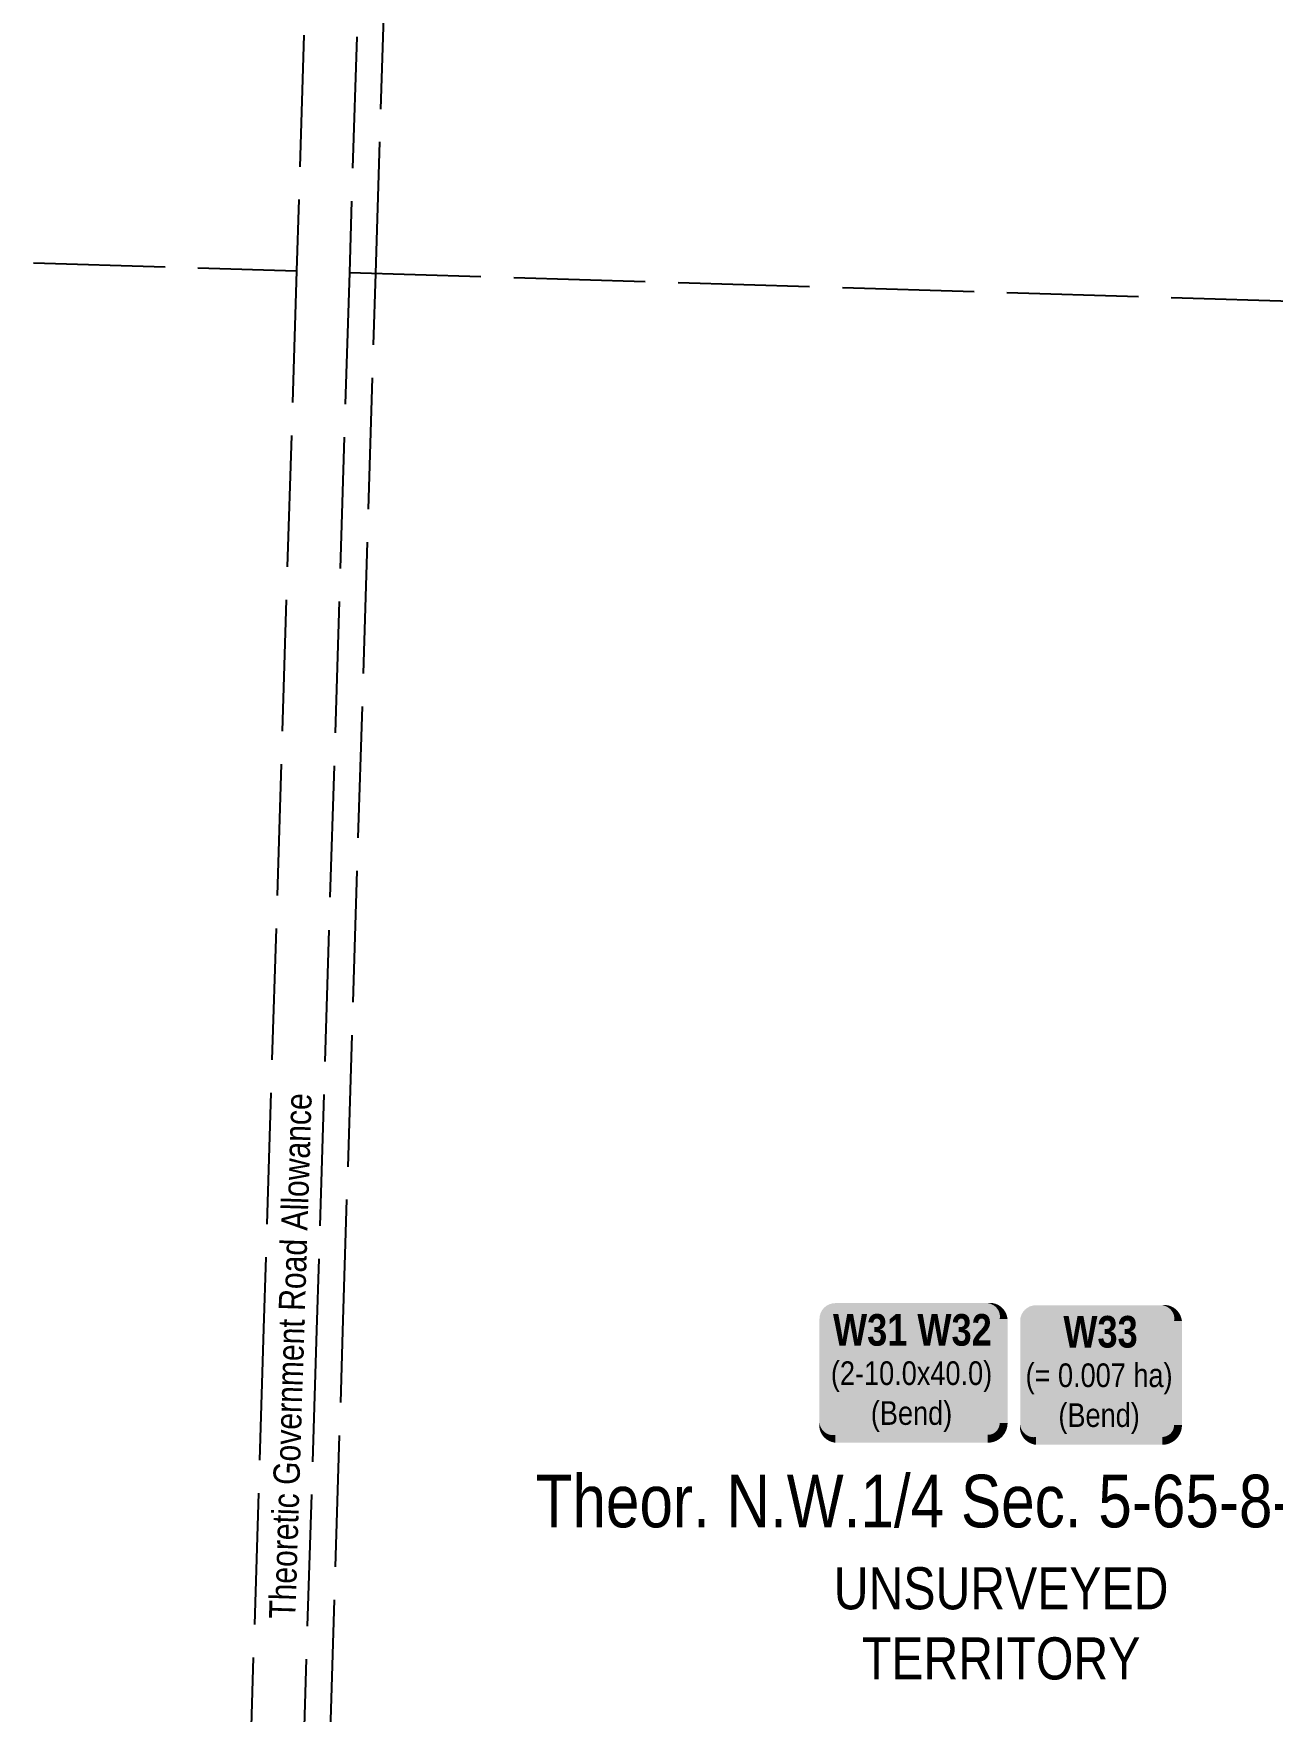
# Model space of a CAD drawing. Extents: x 355004 to 366534, y 6048595 to 6058688.
# Drawn here: x 358846 to 359317, y 6052312 to 6052950 of the extents above; entities that cross this region are included whole.
import ezdxf
from ezdxf.enums import TextEntityAlignment as Align

# ---------------------------------------------------------------- set-up
doc = ezdxf.new("R2010")
doc.units = 0
doc.header["$LTSCALE"] = 5
doc.linetypes.add('foc-UNSURVEYED', pattern=[12.5, 10, -2.5])
for name, color, linetype in [('C-SYMBOL', 7, 'Continuous'), ('L-ROAD-T', 7, 'Continuous'), ('L-UNS-T', 3, 'Continuous'), ('L-USEC', 7, 'foc-UNSURVEYED'), ('P-TEMP-BLOCKS', 250, 'Continuous')]:
    doc.layers.add(name, color=color, linetype=linetype)
doc.styles.add('175L', font='ARIALN.TTF', dxfattribs={"height": 20})
doc.styles.add('80', font='ARIALN.TTF', dxfattribs={"height": 10})
doc.styles.add('80L', font='ARIALN.TTF', dxfattribs={"height": 10})
doc.styles.add('BOLD', font='ARIALNB.TTF')

# ---------------------------------------------------------------- blocks, each defined once
blk = doc.blocks.new('*U448')
at = {"true_color": 0x99e6ff}
h = blk.add_hatch(color=141, dxfattribs=at)
edge = h.paths.add_edge_path()
edge.add_line((-29, -33.07), (29, -33.07))
edge.add_arc((29, -27.07), 6, 270, 360)
edge.add_line((35, -27.07), (35, 12.5))
edge.add_arc((29, 12.5), 6, 0, 90)
edge.add_line((29, 18.5), (-29, 18.5))
edge.add_arc((-29, 12.5), 6, 90, 180)
edge.add_line((-35, 12.5), (-35, -27.07))
edge.add_arc((-29, -27.07), 6, 180, 270)
at = {"color": 250, "flags": 128}
blk.add_lwpolyline([(-29, -33.07, 3, 3, 0), (29, -33.07, 3, 3, 0.414214), (35, -27.07, 3, 3, 0), (35, 12.5, 3, 0, 0.414214), (29, 18.5, 0, 0, 0), (-29, 18.5, 0, 0, 0.414214), (-35, 12.5, 0, 0, 0), (-35, -27.07, 0, 3, 0.414214)], format="xyseb", close=True, dxfattribs=at)
at = {"flags": 128}
blk.add_lwpolyline([(5.04, -21.02, 0, 7.5, 0), (0, 0, 0, 0, 0)], format="xyseb", dxfattribs=at)
at = {"color": 250}
for tag, p, height, style in [('TEMP_AREA_W1_001', (-9.21, 2.24), 12, 'BOLD'), ('ENTER_TEXT_001', (-30.66, -12.62), 9, '80')]:
    blk.add_attdef(tag, p, '', height=height, dxfattribs=dict(at, style=style))
blk = doc.blocks.new('*U454')
at = {"true_color": 0x99e6ff}
h = blk.add_hatch(color=141, dxfattribs=at)
edge = h.paths.add_edge_path()
edge.add_line((-24, -33.07), (24, -33.07))
edge.add_arc((24, -27.07), 6, 270, 360)
edge.add_line((30, -27.07), (30, 12.5))
edge.add_arc((24, 12.5), 6, 0, 90)
edge.add_line((24, 18.5), (-24, 18.5))
edge.add_arc((-24, 12.5), 6, 90, 180)
edge.add_line((-30, 12.5), (-30, -27.07))
edge.add_arc((-24, -27.07), 6, 180, 270)
at = {"color": 250, "flags": 128}
blk.add_lwpolyline([(-24, -33.07, 3, 3, 0), (24, -33.07, 3, 3, 0.414214), (30, -27.07, 3, 3, 0), (30, 12.5, 3, 0, 0.414214), (24, 18.5, 0, 0, 0), (-24, 18.5, 0, 0, 0.414214), (-30, 12.5, 0, 0, 0), (-30, -27.07, 0, 3, 0.414214)], format="xyseb", close=True, dxfattribs=at)
at = {"flags": 128}
blk.add_lwpolyline([(-11.15, -15.39, 0, 7.5, 0), (0, 0, 0, 0, 0)], format="xyseb", dxfattribs=at)
at = {"color": 250}
for tag, p, height, style in [('TEMP_AREA_W1_001', (-9.21, 2.24), 12, 'BOLD'), ('ENTER_TEXT_001', (-30.66, -12.62), 9, '80')]:
    blk.add_attdef(tag, p, '', height=height, dxfattribs=dict(at, style=style))

msp = doc.modelspace()

# ---------------------------------------------------------------- linework, layer by layer
at = {"layer": 'L-USEC'}
for p, q in [((358958.339, 6053261.533), (358945.827, 6052859.564)), ((358978.439, 6053260.908), (358965.927, 6052858.938)), ((358975.978, 6052858.646), (358988.49, 6053260.615)), ((358845.907, 6052862.607), (358945.827, 6052859.564)), ((358945.827, 6052859.564), (358933.316, 6052457.595)), ((358965.927, 6052858.938), (358953.416, 6052456.97)), ((358963.468, 6052456.676), (358975.978, 6052858.646)), ((358965.928, 6052858.952), (359367.783, 6052846.716)), ((358933.316, 6052457.595), (358920.804, 6052055.625)), ((358953.416, 6052456.97), (358940.904, 6052054.999)), ((358950.956, 6052054.707), (358963.468, 6052456.676))]:
    msp.add_line(p, q, dxfattribs=at)

# ---------------------------------------------------------------- block references
at = {"layer": 'P-TEMP-BLOCKS'}
ref = msp.add_blockref('*U448', (359179.575, 6052448.793), dxfattribs=dict(at, xscale=0.99966497, yscale=0.99966497, zscale=0.99966497))
ref.add_attrib('TEMP_AREA_W1_001', 'W31 W32', (359149.732, 6052451.139), dxfattribs={"layer": '0', "color": 250, "height": 11.996, "style": 'BOLD'})
ref.add_attrib('ENTER_TEXT_001', '(2-10.0x40.0)', (359148.926, 6052436.174), dxfattribs={"layer": '0', "color": 250, "height": 8.99699, "style": '80'})
ref.add_attrib('ENTER_TEXT_002', '(Bend)', (359164.112, 6052421.026), dxfattribs={"layer": '0', "color": 250, "height": 8.997, "style": '80'})
ref = msp.add_blockref('*U454', (359250.848, 6052447.996), dxfattribs=dict(at, xscale=0.99966497, yscale=0.99966497, zscale=0.99966497))
ref.add_attrib('TEMP_AREA_W1_001', 'W33', (359237.265, 6052450.424), dxfattribs={"layer": '0', "color": 250, "height": 11.996, "style": 'BOLD'})
ref.add_attrib('ENTER_TEXT_001', '(= 0.007 ha)', (359222.915, 6052435.377), dxfattribs={"layer": '0', "color": 250, "height": 8.99699, "style": '80'})
ref.add_attrib('ENTER_TEXT_002', '(Bend)', (359235.386, 6052420.228), dxfattribs={"layer": '0', "color": 250, "height": 8.997, "style": '80'})

# ---------------------------------------------------------------- texts
at = {"layer": 'C-SYMBOL', "color": 3, "style": '175L'}
msp.add_text('Theor. N.W.1/4 Sec. 5-65-8-W.6M.', height=19.9933, dxfattribs=at).set_placement((359213.615, 6052376.08), align=Align.BOTTOM_CENTER)
at = {"layer": 'L-ROAD-T', "style": '80L'}
msp.add_text('Theoretic Government Road Allowance', height=9.99665, rotation=88.197366, dxfattribs=at).set_placement((358943.493, 6052447.204), align=Align.MIDDLE_CENTER)
at = {"layer": 'L-UNS-T', "color": 3, "insert": (359213.615, 6052345.473), "char_height": 15.99464, "attachment_point": 5, "style": '80L'}
msp.add_mtext_dynamic_manual_height_columns('UNSURVEYED TERRITORY', width=126.3714, gutter_width=47.484, heights=[0], dxfattribs=at)

doc.saveas('drawing.dxf')
